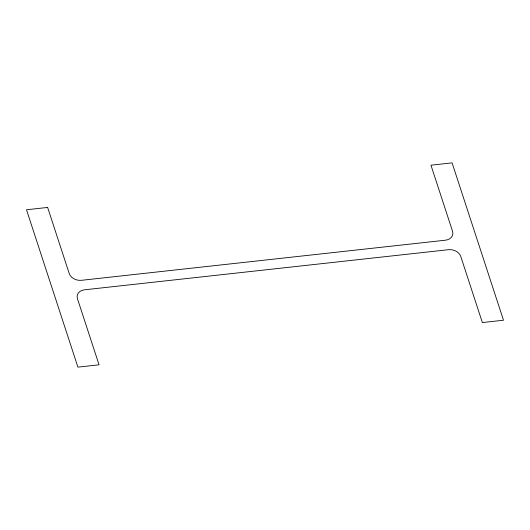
<?xml version="1.0" encoding="UTF-8"?>
<svg xmlns="http://www.w3.org/2000/svg" width="530" height="530" viewBox="0 0 530 530"><rect width="100%" height="100%" fill="white"/><g stroke="black" fill="none" stroke-linecap="round" stroke-linejoin="round"><path stroke-width="0.79" d="M47.634 207.435L26.5 209.767L77.917 367.131L99.044 364.806L77.446 298.688A10.103 7.738 13.7 0 1 84.542 289.804L448.559 249.69A10.103 7.738 13.7 0 1 460.769 256.447L482.366 322.565L503.5 320.233L452.083 162.869L430.956 165.194L452.554 231.312A10.103 7.738 13.7 0 1 445.458 240.196L81.441 280.31A10.103 7.738 13.7 0 1 69.231 273.553L47.634 207.435"/></g></svg>
